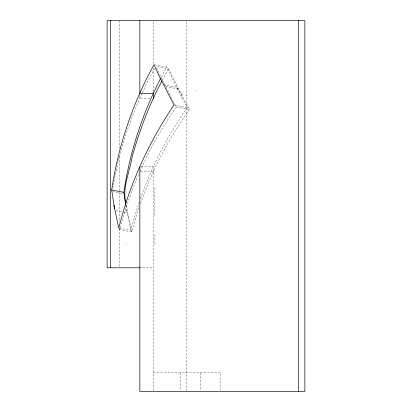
<?xml version="1.0" encoding="UTF-8"?>
<svg xmlns="http://www.w3.org/2000/svg" width="412" height="412" viewBox="0 0 412 412"><rect width="100%" height="100%" fill="white"/><g stroke="black" fill="none" stroke-linecap="round" stroke-linejoin="round"><path stroke-width="0.31" stroke-dasharray="2.06 1.54" d="M112.775 188.5C118.193 155.628 128.158 123.456 142.202 93.241M138.973 207.756L131.747 231.935L119.598 229.633L127.452 203.173L136.284 179.709L139.596 172.396M119.387 228.191L130.928 230.375L132.113 225.292L139.158 202.071M126.602 244.455L126.705 244.131M140.507 198.486C151.899 166.252 167.519 135.43 187.439 107.625L181.97 97.917L166.726 66.991L155.221 64.813M140.507 203.559C152.332 170.074 168.755 138.128 189.757 109.468L181.97 95.651L168.508 68.732L155.793 66.322M142.459 92.664L146.636 83.456L154.608 68.536M140.111 171.258C149.973 148.67 162.117 127.035 176.377 106.929L172.005 99.179M161.324 77.106L166.726 66.991M162.215 80.51L168.508 68.732M196.107 90.98L196.689 90.449M186.167 95.558L186.682 95.532M149.716 98.422L139.853 98.422L139.853 95.208M141.084 166.762L153.413 166.762L153.413 390.761M140.471 171.835L153.413 171.835M139.158 267.8L153.413 267.8M153.413 372.86L220.744 372.86L220.744 390.761M163.569 84.748L176.583 87.21L179.23 91.33L182.377 94.152M165.614 86.535L178.628 89.002M174.667 105.204L187.439 107.625M176.377 106.929L189.757 109.468M112.883 191.652L123.203 193.609M116.112 210.62L123.399 212M124.007 212.113L127.648 212.803M171.696 98.623L156.035 66.868M126.829 211.248L125.933 205.876M131.747 231.935L126.227 205.475M126.602 210.192L130.928 230.375M119.336 228.397L119.598 229.633M200.562 372.86L200.562 390.761M186.682 21.882L186.682 390.761M181.97 93.818L181.97 97.917M180.786 372.86L180.786 390.761M154.907 188.16L154.907 216.568M154.907 234.917L154.907 244.97M153.413 21.877L153.413 63.994M153.413 67.82L153.413 91.989M119.48 20.6L119.48 148.706M119.48 156.431L119.48 222.094M119.48 228.531L119.48 267.156"/><path stroke-width="0.62" d="M111.688 190.025C118.254 146.167 132.623 103.438 154.011 64.581L158.455 74.582L174.06 105.086L171.696 108.387C147.578 144.978 129.244 185.482 118.78 228.073L114.485 208.008L111.688 190.025L123.827 192.322L125.84 205.264M123.827 192.322C129.723 152.615 142.253 113.867 160.721 78.229M161.916 81.071C148.995 105.06 139.488 130.758 132.113 156.951C129.662 172.34 121.906 187.898 125.938 203.636M153.413 93.349L139.853 93.349L139.853 20.6M139.853 267.8L107.12 267.8L107.12 20.6L304.88 20.6L304.88 391.4L139.853 391.4L139.853 166.762M113.867 205.176L114.68 208.946M298.7 20.6L298.7 391.4M153.413 92.633L153.413 98.422M110.401 20.6L110.401 267.8"/></g></svg>
